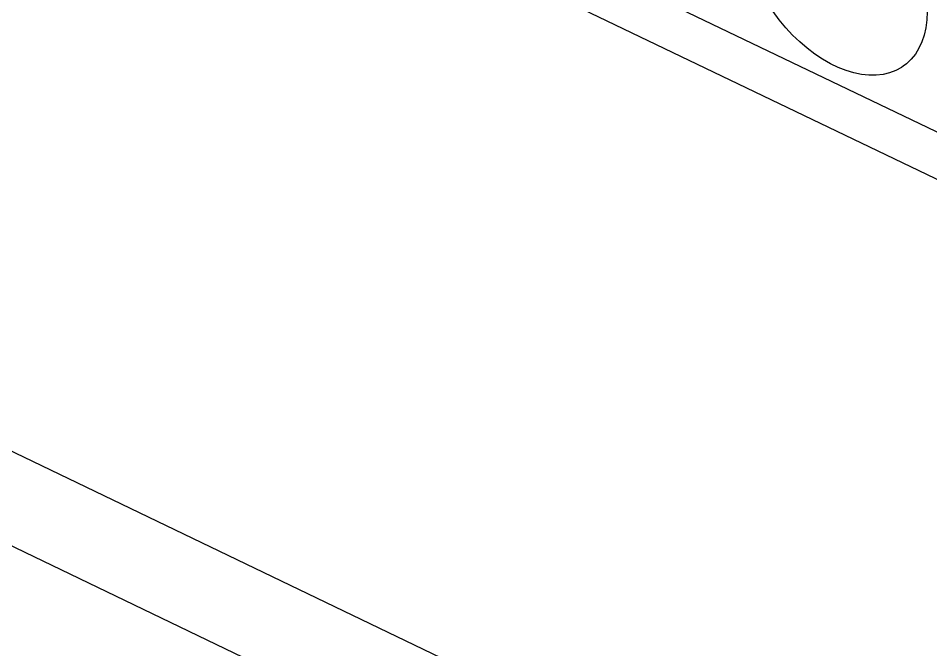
# Model space of a CAD drawing. Extents: x 0 to 420, y 0 to 297.
# Drawn here: x 196.55 to 211.66, y 170.23 to 180.69 of the extents above; entities that cross this region are included whole.
import ezdxf

# ---------------------------------------------------------------- set-up
doc = ezdxf.new("R2010")
doc.units = 0
doc.header["$LTSCALE"] = 23.1
doc.layers.add('40000_ISO', color=7, linetype='CONTINUOUS')

msp = doc.modelspace()

# ---------------------------------------------------------------- linework, layer by layer
at = {"layer": '40000_ISO', "color": 7, "linetype": 'CONTINUOUS'}
for p, q in [((221.158, 174.287), (167.747, 199.961)), ((220.838, 173.657), (167.427, 199.331)), ((210.729, 166.647), (157.318, 192.32)), ((210.089, 165.387), (156.678, 191.06)), ((209.155, 180.663), (209.053, 180.799)), ((211.606, 180.798), (211.6, 180.662)), ((209.263, 180.533), (209.155, 180.663)), ((211.6, 180.662), (211.584, 180.532)), ((209.377, 180.411), (209.263, 180.533)), ((211.584, 180.532), (211.556, 180.41)), ((209.496, 180.297), (209.377, 180.411)), ((209.619, 180.191), (209.496, 180.297)), ((211.518, 180.296), (211.469, 180.191)), ((211.556, 180.41), (211.518, 180.296)), ((209.745, 180.096), (209.619, 180.191)), ((211.469, 180.191), (211.411, 180.095)), ((209.873, 180.011), (209.745, 180.096)), ((210.003, 179.936), (209.873, 180.011)), ((211.342, 180.01), (211.265, 179.936)), ((211.411, 180.095), (211.342, 180.01)), ((210.134, 179.874), (210.003, 179.936)), ((210.264, 179.823), (210.134, 179.874)), ((210.393, 179.784), (210.264, 179.823)), ((211.084, 179.822), (210.983, 179.784)), ((211.178, 179.873), (211.084, 179.822)), ((211.208, 179.893), (211.178, 179.873)), ((211.265, 179.936), (211.208, 179.893)), ((210.519, 179.759), (210.393, 179.784)), ((210.642, 179.746), (210.519, 179.759)), ((210.761, 179.746), (210.642, 179.746)), ((210.875, 179.759), (210.761, 179.746)), ((210.983, 179.784), (210.875, 179.759))]:
    msp.add_line(p, q, dxfattribs=at)

doc.saveas('drawing.dxf')
